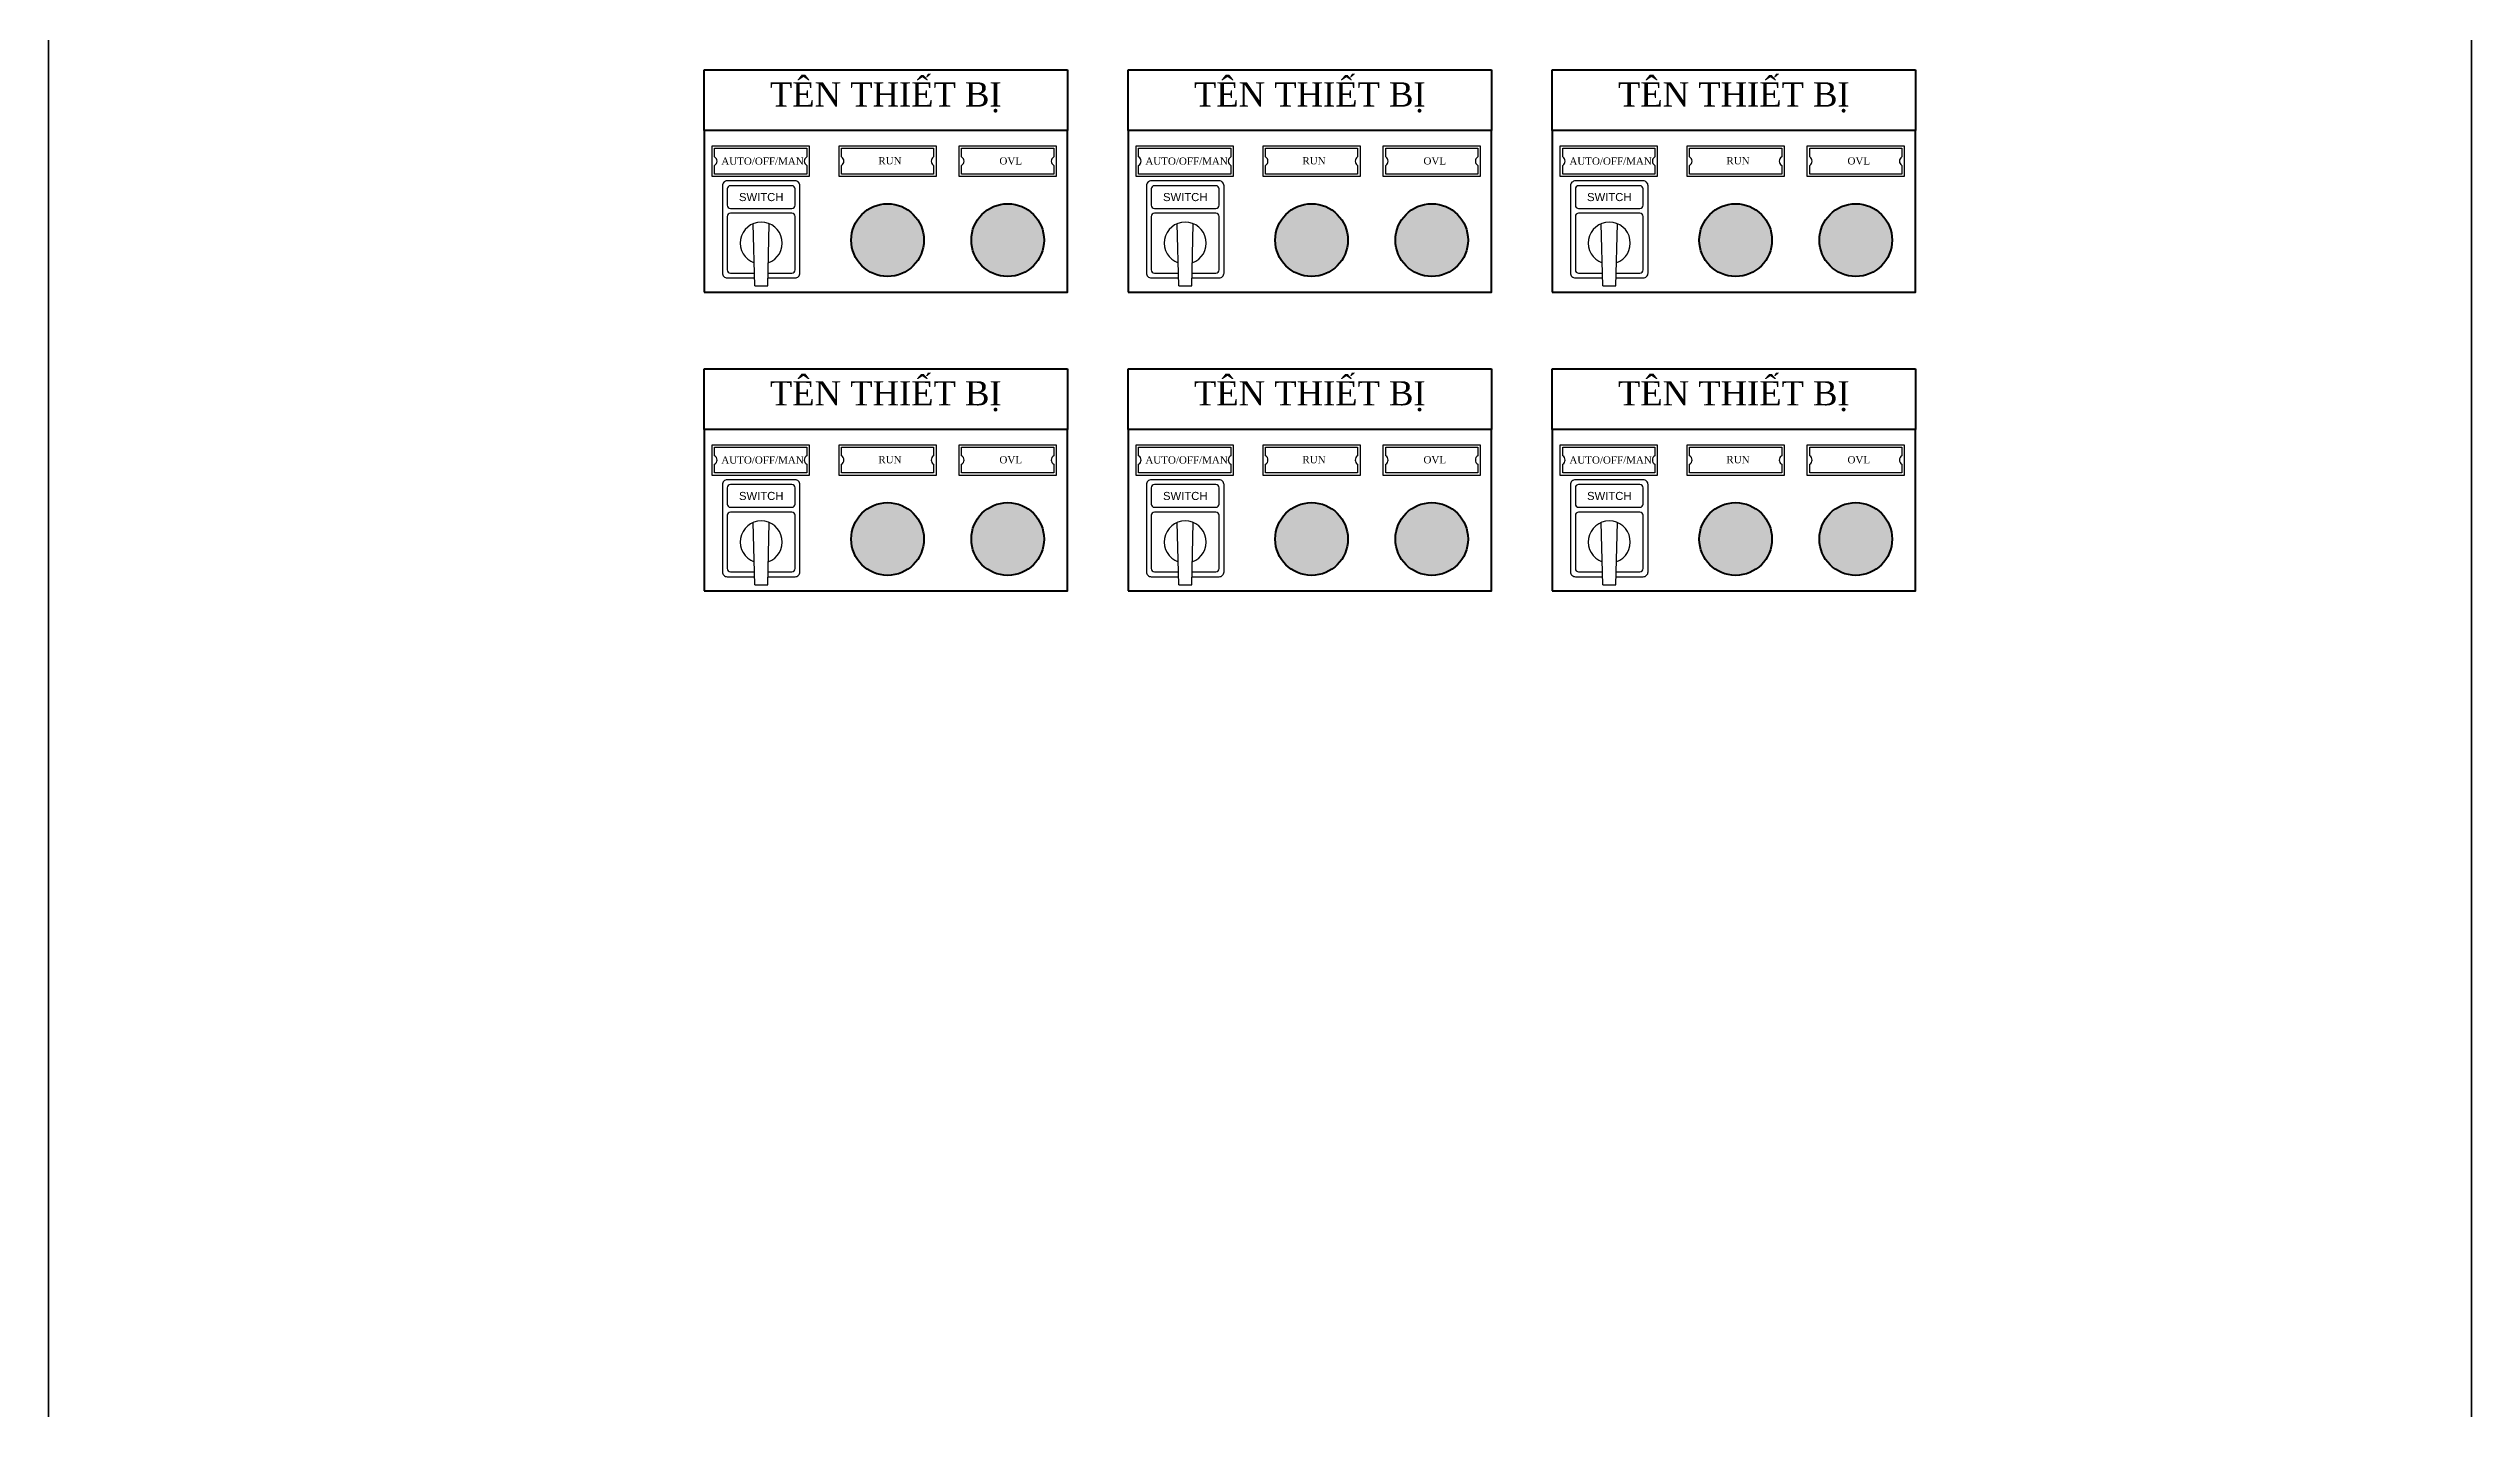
# Model space of a CAD drawing. Header units: millimetres. Extents: x 0 to 19177, y 0 to 12100.
# Drawn here: x 17900 to 18650, y 10456 to 10877 of the extents above; entities that cross this region are included whole.
import ezdxf
from ezdxf.enums import TextEntityAlignment as Align

# ---------------------------------------------------------------- set-up
doc = ezdxf.new("R2010")
doc.units = ezdxf.units.MM
doc.header["$MEASUREMENT"] = 0
for name, color, linetype in [('CHANGE', 4, 'Continuous'), ('TBD', 2, 'Continuous'), ('text', 2, 'Continuous'), ('wire', 3, 'Continuous')]:
    doc.layers.add(name, color=color, linetype=linetype)
doc.layers.add('NetDam', color=7, linetype='Continuous', lineweight=35)
doc.styles.get("Standard").update_dxf_attribs({"font": 'arial.ttf'})
doc.styles.add('Title', font='')
doc.styles.get('Title').set_extended_font_data('VNI-Helve')

# ---------------------------------------------------------------- blocks, each defined once
blk = doc.blocks.new('SWITCH1')
at = {"layer": 'CHANGE'}
for p, q in [((-4, -26.5), (-5, 12)), ((4, -26.5), (5, 12)), ((-4, -26.5), (4, -26.5))]:
    blk.add_line(p, q, dxfattribs=at)
for points in [[(4.1, -21.5), (21, -21.5, 0.414214), (24, -18.5), (24, 35.5, 0.414214), (21, 38.5), (-21, 38.5, 0.414214), (-24, 35.5), (-24, -18.5, 0.414214), (-21, -21.5), (-4.1, -21.5)], [(4.2, -18.5), (19, -18.5, 0.414214), (21, -16.5), (21, 16.5, 0.414214), (19, 18.5), (-19, 18.5, 0.414214), (-21, 16.5), (-21, -16.5, 0.414214), (-19, -18.5), (-4.2, -18.5)]]:
    blk.add_lwpolyline(points, format="xyb", dxfattribs=at)
blk.add_lwpolyline([(-21, 23.5, 0.414214), (-19, 21.5), (19, 21.5, 0.414214), (21, 23.5), (21, 33.5, 0.414214), (19, 35.5), (-19, 35.5, 0.414214), (-21, 33.5)], format="xyb", close=True, dxfattribs=at)
blk.add_arc((0, 0), 13, 289.5999, 250.4001, dxfattribs=at)
at = {"layer": 'text', "style": 'Title'}
blk.add_text('SWITCH', height=5, dxfattribs=at).set_placement((0, 28.5), align=Align.MIDDLE_CENTER)

msp = doc.modelspace()

# ---------------------------------------------------------------- hatches: boundary and pattern name
at = {"lineweight": 200}
h = msp.add_hatch(color=2, dxfattribs=at)
h.dxf.hatch_style = 1
h.paths.add_polyline_path([(18186.12, 10817.5, 1), (18208.62, 10817.5, 1)])
h.paths.add_polyline_path([(18156.73, 10839.66), (18164.87, 10839.66), (18164.87, 10844.46), (18156.73, 10844.46)], flags=9)
h = msp.add_hatch(color=2, dxfattribs=at)
h.dxf.hatch_style = 1
h.paths.add_polyline_path([(18317.37, 10817.5, 1), (18339.87, 10817.5, 1)])
h.paths.add_polyline_path([(18287.98, 10839.66), (18296.12, 10839.66), (18296.12, 10844.46), (18287.98, 10844.46)], flags=9)
h = msp.add_hatch(color=2, dxfattribs=at)
h.dxf.hatch_style = 1
h.paths.add_polyline_path([(18448.62, 10817.5, 1), (18471.12, 10817.5, 1)])
h.paths.add_polyline_path([(18419.23, 10839.66), (18427.37, 10839.66), (18427.37, 10844.46), (18419.23, 10844.46)], flags=9)
h = msp.add_hatch(color=3, dxfattribs=at)
h.dxf.hatch_style = 1
h.paths.add_polyline_path([(18148.94, 10817.5, 1), (18171.44, 10817.5, 1)])
h = msp.add_hatch(color=3, dxfattribs=at)
h.dxf.hatch_style = 1
h.paths.add_polyline_path([(18280.19, 10817.5, 1), (18302.69, 10817.5, 1)])
h = msp.add_hatch(color=3, dxfattribs=at)
h.dxf.hatch_style = 1
h.paths.add_polyline_path([(18411.44, 10817.5, 1), (18433.94, 10817.5, 1)])
h = msp.add_hatch(color=2, dxfattribs=at)
h.dxf.hatch_style = 1
h.paths.add_polyline_path([(18186.12, 10725.03, 1), (18208.62, 10725.03, 1)])
h.paths.add_polyline_path([(18156.73, 10747.19), (18164.87, 10747.19), (18164.87, 10751.99), (18156.73, 10751.99)], flags=9)
h = msp.add_hatch(color=2, dxfattribs=at)
h.dxf.hatch_style = 1
h.paths.add_polyline_path([(18317.37, 10725.03, 1), (18339.87, 10725.03, 1)])
h.paths.add_polyline_path([(18287.98, 10747.19), (18296.12, 10747.19), (18296.12, 10751.99), (18287.98, 10751.99)], flags=9)
h = msp.add_hatch(color=2, dxfattribs=at)
h.dxf.hatch_style = 1
h.paths.add_polyline_path([(18448.62, 10725.03, 1), (18471.12, 10725.03, 1)])
h.paths.add_polyline_path([(18419.23, 10747.19), (18427.37, 10747.19), (18427.37, 10751.99), (18419.23, 10751.99)], flags=9)
h = msp.add_hatch(color=3, dxfattribs=at)
h.dxf.hatch_style = 1
h.paths.add_polyline_path([(18148.94, 10725.03, 1), (18171.44, 10725.03, 1)])
h = msp.add_hatch(color=3, dxfattribs=at)
h.dxf.hatch_style = 1
h.paths.add_polyline_path([(18280.19, 10725.03, 1), (18302.69, 10725.03, 1)])
h = msp.add_hatch(color=3, dxfattribs=at)
h.dxf.hatch_style = 1
h.paths.add_polyline_path([(18411.44, 10725.03, 1), (18433.94, 10725.03, 1)])

# ---------------------------------------------------------------- linework, layer by layer
for p, q in [((18103.38, 10851.44), (18103.38, 10870.19)), ((18103.38, 10870.19), (18215.88, 10870.19)), ((18215.88, 10870.19), (18215.88, 10851.44)), ((18234.63, 10851.44), (18234.63, 10870.19)), ((18234.63, 10870.19), (18347.13, 10870.19)), ((18347.13, 10870.19), (18347.13, 10851.44)), ((18365.88, 10851.44), (18365.88, 10870.19)), ((18365.88, 10870.19), (18478.38, 10870.19)), ((18478.38, 10870.19), (18478.38, 10851.44)), ((18103.38, 10758.96), (18103.38, 10777.71)), ((18103.38, 10777.71), (18215.88, 10777.71)), ((18215.88, 10777.71), (18215.88, 10758.96)), ((18234.63, 10758.96), (18234.63, 10777.71)), ((18234.63, 10777.71), (18347.13, 10777.71)), ((18347.13, 10777.71), (18347.13, 10758.96)), ((18365.88, 10758.96), (18365.88, 10777.71)), ((18365.88, 10777.71), (18478.38, 10777.71)), ((18478.38, 10777.71), (18478.38, 10758.96))]:
    msp.add_line(p, q, dxfattribs=at)
for points in [[(18103.38, 10801.44), (18215.88, 10801.44), (18215.88, 10851.44), (18103.38, 10851.44)], [(18234.63, 10801.44), (18347.13, 10801.44), (18347.13, 10851.44), (18234.63, 10851.44)], [(18365.88, 10801.44), (18478.38, 10801.44), (18478.38, 10851.44), (18365.88, 10851.44)], [(18103.38, 10708.96), (18215.88, 10708.96), (18215.88, 10758.96), (18103.38, 10758.96)], [(18234.63, 10708.96), (18347.13, 10708.96), (18347.13, 10758.96), (18234.63, 10758.96)], [(18365.88, 10708.96), (18478.38, 10708.96), (18478.38, 10758.96), (18365.88, 10758.96)]]:
    msp.add_lwpolyline(points, close=True, dxfattribs=at)
for centre in [(18160.19, 10817.5), (18197.37, 10817.5), (18291.44, 10817.5), (18328.62, 10817.5), (18422.69, 10817.5), (18459.87, 10817.5), (18160.19, 10725.03), (18197.37, 10725.03), (18291.44, 10725.03), (18328.62, 10725.03), (18422.69, 10725.03), (18459.87, 10725.03)]:
    msp.add_circle(centre, 11.25, dxfattribs=at)
at = {"layer": 'NetDam', "color": 0}
msp.add_lwpolyline([(17900.47, 11735.24), (18650.47, 11735.24), (18650.47, 10135.24), (17900.47, 10135.24)], close=True, dxfattribs=at)
at = {"layer": 'TBD', "color": 0}
for points in [[(18105.91, 10846.68), (18135.91, 10846.68), (18135.91, 10837.18), (18105.91, 10837.18)], [(18145.19, 10846.68), (18175.19, 10846.68), (18175.19, 10837.18), (18145.19, 10837.18)], [(18182.37, 10846.68), (18212.37, 10846.68), (18212.37, 10837.18), (18182.37, 10837.18)], [(18237.16, 10846.68), (18267.16, 10846.68), (18267.16, 10837.18), (18237.16, 10837.18)], [(18276.44, 10846.68), (18306.44, 10846.68), (18306.44, 10837.18), (18276.44, 10837.18)], [(18313.62, 10846.68), (18343.62, 10846.68), (18343.62, 10837.18), (18313.62, 10837.18)], [(18368.41, 10846.68), (18398.41, 10846.68), (18398.41, 10837.18), (18368.41, 10837.18)], [(18407.69, 10846.68), (18437.69, 10846.68), (18437.69, 10837.18), (18407.69, 10837.18)], [(18444.87, 10846.68), (18474.87, 10846.68), (18474.87, 10837.18), (18444.87, 10837.18)], [(18105.91, 10754.21), (18135.91, 10754.21), (18135.91, 10744.71), (18105.91, 10744.71)], [(18145.19, 10754.21), (18175.19, 10754.21), (18175.19, 10744.71), (18145.19, 10744.71)], [(18182.37, 10754.21), (18212.37, 10754.21), (18212.37, 10744.71), (18182.37, 10744.71)], [(18237.16, 10754.21), (18267.16, 10754.21), (18267.16, 10744.71), (18237.16, 10744.71)], [(18276.44, 10754.21), (18306.44, 10754.21), (18306.44, 10744.71), (18276.44, 10744.71)], [(18313.62, 10754.21), (18343.62, 10754.21), (18343.62, 10744.71), (18313.62, 10744.71)], [(18368.41, 10754.21), (18398.41, 10754.21), (18398.41, 10744.71), (18368.41, 10744.71)], [(18407.69, 10754.21), (18437.69, 10754.21), (18437.69, 10744.71), (18407.69, 10744.71)], [(18444.87, 10754.21), (18474.87, 10754.21), (18474.87, 10744.71), (18444.87, 10744.71)]]:
    msp.add_lwpolyline(points, close=True, dxfattribs=at)
for points in [[(18106.66, 10843.23), (18106.66, 10845.93), (18135.16, 10845.93), (18135.16, 10843.23)], [(18145.94, 10843.23), (18145.94, 10845.93), (18174.44, 10845.93), (18174.44, 10843.23)], [(18183.12, 10843.23), (18183.12, 10845.93), (18211.62, 10845.93), (18211.62, 10843.23)], [(18237.91, 10843.23), (18237.91, 10845.93), (18266.41, 10845.93), (18266.41, 10843.23)], [(18277.19, 10843.23), (18277.19, 10845.93), (18305.69, 10845.93), (18305.69, 10843.23)], [(18314.37, 10843.23), (18314.37, 10845.93), (18342.87, 10845.93), (18342.87, 10843.23)], [(18369.16, 10843.23), (18369.16, 10845.93), (18397.66, 10845.93), (18397.66, 10843.23)], [(18408.44, 10843.23), (18408.44, 10845.93), (18436.94, 10845.93), (18436.94, 10843.23)], [(18445.62, 10843.23), (18445.62, 10845.93), (18474.12, 10845.93), (18474.12, 10843.23)], [(18135.16, 10840.63), (18135.16, 10837.93), (18106.66, 10837.93), (18106.66, 10840.63)], [(18174.44, 10840.63), (18174.44, 10837.93), (18145.94, 10837.93), (18145.94, 10840.63)], [(18211.62, 10840.63), (18211.62, 10837.93), (18183.12, 10837.93), (18183.12, 10840.63)], [(18266.41, 10840.63), (18266.41, 10837.93), (18237.91, 10837.93), (18237.91, 10840.63)], [(18305.69, 10840.63), (18305.69, 10837.93), (18277.19, 10837.93), (18277.19, 10840.63)], [(18342.87, 10840.63), (18342.87, 10837.93), (18314.37, 10837.93), (18314.37, 10840.63)], [(18397.66, 10840.63), (18397.66, 10837.93), (18369.16, 10837.93), (18369.16, 10840.63)], [(18436.94, 10840.63), (18436.94, 10837.93), (18408.44, 10837.93), (18408.44, 10840.63)], [(18474.12, 10840.63), (18474.12, 10837.93), (18445.62, 10837.93), (18445.62, 10840.63)], [(18106.66, 10750.75), (18106.66, 10753.46), (18135.16, 10753.46), (18135.16, 10750.75)], [(18135.16, 10748.16), (18135.16, 10745.46), (18106.66, 10745.46), (18106.66, 10748.16)], [(18145.94, 10750.75), (18145.94, 10753.46), (18174.44, 10753.46), (18174.44, 10750.75)], [(18174.44, 10748.16), (18174.44, 10745.46), (18145.94, 10745.46), (18145.94, 10748.16)], [(18183.12, 10750.75), (18183.12, 10753.46), (18211.62, 10753.46), (18211.62, 10750.75)], [(18211.62, 10748.16), (18211.62, 10745.46), (18183.12, 10745.46), (18183.12, 10748.16)], [(18237.91, 10750.75), (18237.91, 10753.46), (18266.41, 10753.46), (18266.41, 10750.75)], [(18266.41, 10748.16), (18266.41, 10745.46), (18237.91, 10745.46), (18237.91, 10748.16)], [(18277.19, 10750.75), (18277.19, 10753.46), (18305.69, 10753.46), (18305.69, 10750.75)], [(18305.69, 10748.16), (18305.69, 10745.46), (18277.19, 10745.46), (18277.19, 10748.16)], [(18314.37, 10750.75), (18314.37, 10753.46), (18342.87, 10753.46), (18342.87, 10750.75)], [(18342.87, 10748.16), (18342.87, 10745.46), (18314.37, 10745.46), (18314.37, 10748.16)], [(18369.16, 10750.75), (18369.16, 10753.46), (18397.66, 10753.46), (18397.66, 10750.75)], [(18397.66, 10748.16), (18397.66, 10745.46), (18369.16, 10745.46), (18369.16, 10748.16)], [(18408.44, 10750.75), (18408.44, 10753.46), (18436.94, 10753.46), (18436.94, 10750.75)], [(18436.94, 10748.16), (18436.94, 10745.46), (18408.44, 10745.46), (18408.44, 10748.16)], [(18445.62, 10750.75), (18445.62, 10753.46), (18474.12, 10753.46), (18474.12, 10750.75)], [(18474.12, 10748.16), (18474.12, 10745.46), (18445.62, 10745.46), (18445.62, 10748.16)]]:
    msp.add_lwpolyline(points, dxfattribs=at)
for centre, start, end in [((18105.91, 10841.93), 300, 60), ((18135.91, 10841.93), 120, 240), ((18145.19, 10841.93), 300, 60), ((18175.19, 10841.93), 120, 240), ((18182.37, 10841.93), 300, 60), ((18212.37, 10841.93), 120, 240), ((18237.16, 10841.93), 300, 60), ((18267.16, 10841.93), 120, 240), ((18276.44, 10841.93), 300, 60), ((18306.44, 10841.93), 120, 240), ((18313.62, 10841.93), 300, 60), ((18343.62, 10841.93), 120, 240), ((18368.41, 10841.93), 300, 60), ((18398.41, 10841.93), 120, 240), ((18407.69, 10841.93), 300, 60), ((18437.69, 10841.93), 120, 240), ((18444.87, 10841.93), 300, 60), ((18474.87, 10841.93), 120, 240), ((18105.91, 10749.46), 300, 60), ((18135.91, 10749.46), 120, 240), ((18145.19, 10749.46), 300, 60), ((18175.19, 10749.46), 120, 240), ((18182.37, 10749.46), 300, 60), ((18212.37, 10749.46), 120, 240), ((18237.16, 10749.46), 300, 60), ((18267.16, 10749.46), 120, 240), ((18276.44, 10749.46), 300, 60), ((18306.44, 10749.46), 120, 240), ((18313.62, 10749.46), 300, 60), ((18343.62, 10749.46), 120, 240), ((18368.41, 10749.46), 300, 60), ((18398.41, 10749.46), 120, 240), ((18407.69, 10749.46), 300, 60), ((18437.69, 10749.46), 120, 240), ((18444.87, 10749.46), 300, 60), ((18474.87, 10749.46), 120, 240)]:
    msp.add_arc(centre, 1.5, start, end, dxfattribs=at)

# ---------------------------------------------------------------- block references
at = {"layer": 'wire', "xscale": 0.5, "yscale": 0.5, "zscale": 0.5}
for p in [(18121.08, 10816.58), (18252.33, 10816.58), (18383.58, 10816.58), (18121.08, 10724.11), (18252.33, 10724.11), (18383.58, 10724.11)]:
    msp.add_blockref('SWITCH1', p, dxfattribs=at)

# ---------------------------------------------------------------- texts
at = {"char_height": 7.5, "width": 112.5, "attachment_point": 5}
for insert in [(18159.63, 10861.64), (18290.88, 10861.64), (18422.13, 10861.64), (18159.63, 10769.17), (18290.88, 10769.17), (18422.13, 10769.17)]:
    msp.add_mtext('{\\fTimes New Roman|b0|i0|c0|p18;TÊN THIẾT BỊ}', dxfattribs=dict(at, insert=insert))
at = {"color": 0, "char_height": 2.25, "attachment_point": 1}
for s, width, insert in [('{\\fTimes New Roman|b0|i0|c0|p18;\\C256;AUTO/OFF/MAN}', 35.9017, (18108.74, 10843.08)), ('\\pi9.75333;{\\fTimes New Roman|b0|i0|c0|p18;\\C256;RUN}', 26.4172, (18147.59, 10843.19)), ('\\pi14.631;{\\fTimes New Roman|b0|i0|c0|p18;\\C256;OVL}', 35.9017, (18180.19, 10843.15)), ('{\\fTimes New Roman|b0|i0|c0|p18;\\C256;AUTO/OFF/MAN}', 35.9017, (18239.99, 10843.08)), ('\\pi9.75333;{\\fTimes New Roman|b0|i0|c0|p18;\\C256;RUN}', 26.4172, (18278.84, 10843.19)), ('\\pi14.631;{\\fTimes New Roman|b0|i0|c0|p18;\\C256;OVL}', 35.9017, (18311.44, 10843.15)), ('{\\fTimes New Roman|b0|i0|c0|p18;\\C256;AUTO/OFF/MAN}', 35.9017, (18371.24, 10843.08)), ('\\pi9.75333;{\\fTimes New Roman|b0|i0|c0|p18;\\C256;RUN}', 26.4172, (18410.09, 10843.19)), ('\\pi14.631;{\\fTimes New Roman|b0|i0|c0|p18;\\C256;OVL}', 35.9017, (18442.69, 10843.15)), ('{\\fTimes New Roman|b0|i0|c0|p18;\\C256;AUTO/OFF/MAN}', 35.9017, (18108.74, 10750.61)), ('\\pi9.75333;{\\fTimes New Roman|b0|i0|c0|p18;\\C256;RUN}', 26.4172, (18147.59, 10750.72)), ('\\pi14.631;{\\fTimes New Roman|b0|i0|c0|p18;\\C256;OVL}', 35.9017, (18180.19, 10750.68)), ('{\\fTimes New Roman|b0|i0|c0|p18;\\C256;AUTO/OFF/MAN}', 35.9017, (18239.99, 10750.61)), ('\\pi9.75333;{\\fTimes New Roman|b0|i0|c0|p18;\\C256;RUN}', 26.4172, (18278.84, 10750.72)), ('\\pi14.631;{\\fTimes New Roman|b0|i0|c0|p18;\\C256;OVL}', 35.9017, (18311.44, 10750.68)), ('{\\fTimes New Roman|b0|i0|c0|p18;\\C256;AUTO/OFF/MAN}', 35.9017, (18371.24, 10750.61)), ('\\pi9.75333;{\\fTimes New Roman|b0|i0|c0|p18;\\C256;RUN}', 26.4172, (18410.09, 10750.72)), ('\\pi14.631;{\\fTimes New Roman|b0|i0|c0|p18;\\C256;OVL}', 35.9017, (18442.69, 10750.68))]:
    msp.add_mtext_dynamic_manual_height_columns(s, width=width, gutter_width=20, heights=[0], dxfattribs=dict(at, insert=insert))

doc.saveas('drawing.dxf')
